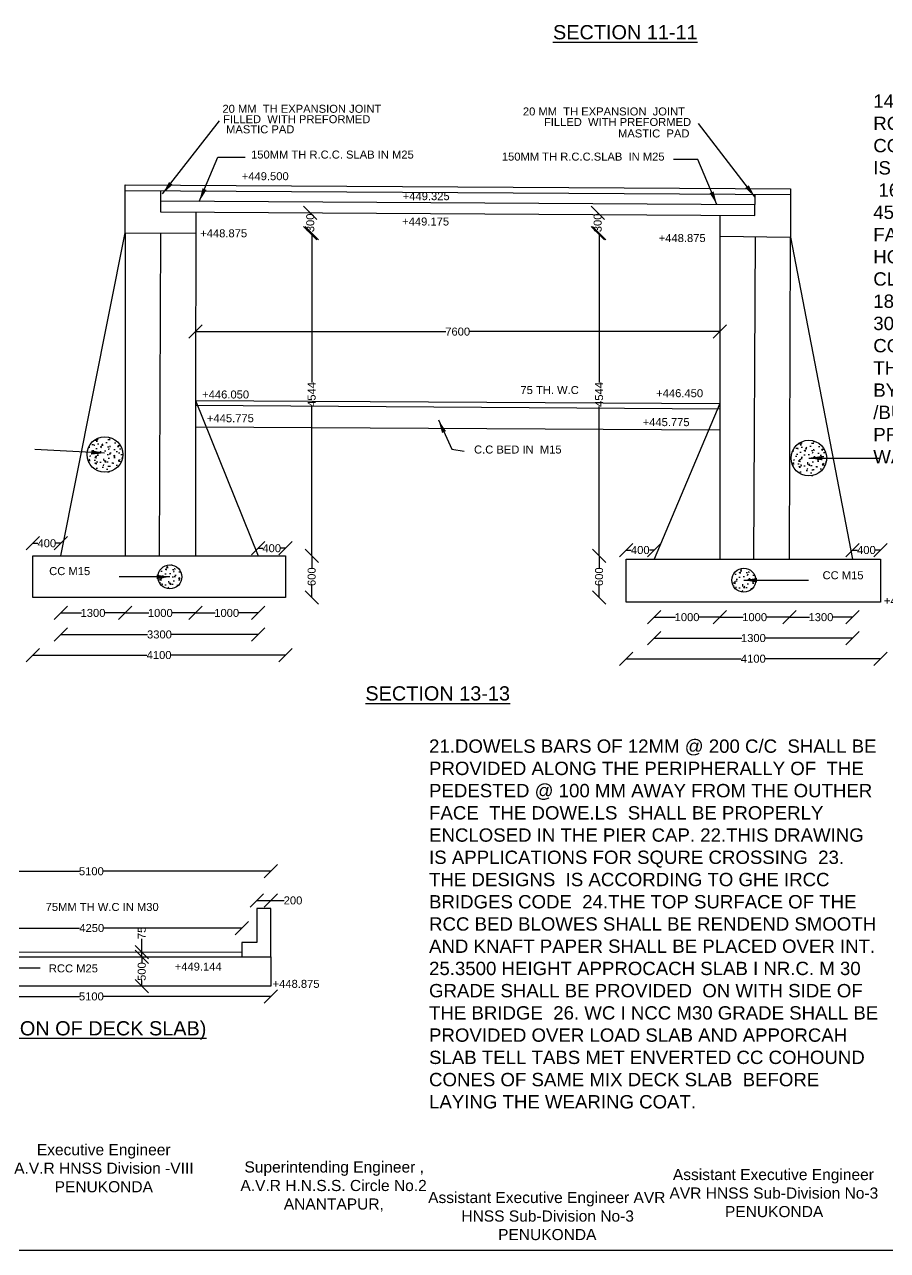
# Model space of a CAD drawing. Header units: millimetres. Extents: x 5763158 to 5770692, y 20980688 to 20986539.
# Drawn here: x 5767512 to 5769454, y 20980688 to 20983446 of the extents above; entities that cross this region are included whole.
import ezdxf

# ---------------------------------------------------------------- set-up
doc = ezdxf.new("R2010")
doc.units = ezdxf.units.MM
doc.header["$MEASUREMENT"] = 0
for name, color, linetype in [('DIMENSIONS', 7, 'Continuous'), ('DRAWING', 7, 'Continuous'), ('TEXT', 7, 'Continuous')]:
    doc.layers.add(name, color=color, linetype=linetype)
doc.styles.get("Standard").update_dxf_attribs({"font": 'arial.ttf', "height": 18})
doc.dimstyles.get("Standard").update_dxf_attribs({"dimtxt": 18, "dimasz": 30, "dimexe": 0.18, "dimexo": 0.0625, "dimgap": 0.09, "dimtad": 0, "dimdec": 0, "dimzin": 0, "dimdsep": 46, "dimtxsty": 'Standard', "dimblk": 'OBLIQUE', "dimcen": 0.09, "dimse1": 1, "dimse2": 1, "dimadec": 0, "dimazin": 0, "dimtfac": 1, "dimtdec": 0, "dimtofl": 0, "dimtmove": 0, "dimatfit": 3, "dimfxl": 1, "dimtolj": 1, "dimtzin": 0, "dimarcsym": 0})

# ---------------------------------------------------------------- blocks, each defined once
blk = doc.blocks.new('_Oblique')
at = {"color": 0, "linetype": 'ByBlock', "lineweight": -2}
blk.add_line((-0.5, -0.5), (0.5, 0.5), dxfattribs=at)
blk = doc.blocks.new('*D133')
at = {"layer": 'Defpoints', "color": 0, "transparency": 16777216}
for p in [(5767594.1, 20982278.8), (5767531.2, 20982250.4), (5767594.1, 20982250.4)]:
    blk.add_point(p, dxfattribs=at)
at = {"layer": 'DIMENSIONS', "color": 0, "lineweight": -2, "transparency": 16777216}
for p, q in [((5767531.2, 20982278.8), (5767542.3, 20982278.8)), ((5767594.1, 20982278.8), (5767582.9, 20982278.8))]:
    blk.add_line(p, q, dxfattribs=at)
at = {"layer": 'DIMENSIONS', "color": 0, "lineweight": -2, "transparency": 16777216, "xscale": 30, "yscale": 30, "zscale": 30, "rotation": 180}
blk.add_blockref('_Oblique', (5767531.2, 20982278.8), dxfattribs=at)
at = {"layer": 'DIMENSIONS', "color": 0, "lineweight": -2, "transparency": 16777216, "xscale": 30, "yscale": 30, "zscale": 30}
blk.add_blockref('_Oblique', (5767594.1, 20982278.8), dxfattribs=at)
at = {"layer": 'DIMENSIONS', "color": 0, "transparency": 16777216, "insert": (5767562.6, 20982278.8), "char_height": 18, "attachment_point": 5}
blk.add_mtext('\\A1;400', dxfattribs=at)
blk = doc.blocks.new('*D134')
at = {"layer": 'Defpoints', "color": 0, "transparency": 16777216}
for p in [(5768099.3, 20982267.6), (5768037.8, 20982250.4), (5768099.3, 20982250.4)]:
    blk.add_point(p, dxfattribs=at)
at = {"layer": 'DIMENSIONS', "color": 0, "lineweight": -2, "transparency": 16777216}
for p, q in [((5768037.8, 20982267.6), (5768048.3, 20982267.6)), ((5768099.3, 20982267.6), (5768088.9, 20982267.6))]:
    blk.add_line(p, q, dxfattribs=at)
at = {"layer": 'DIMENSIONS', "color": 0, "lineweight": -2, "transparency": 16777216, "xscale": 30, "yscale": 30, "zscale": 30, "rotation": 180}
blk.add_blockref('_Oblique', (5768037.8, 20982267.6), dxfattribs=at)
at = {"layer": 'DIMENSIONS', "color": 0, "lineweight": -2, "transparency": 16777216, "xscale": 30, "yscale": 30, "zscale": 30}
blk.add_blockref('_Oblique', (5768099.3, 20982267.6), dxfattribs=at)
at = {"layer": 'DIMENSIONS', "color": 0, "transparency": 16777216, "insert": (5768068.6, 20982267.6), "char_height": 18, "attachment_point": 5}
blk.add_mtext('\\A1;400', dxfattribs=at)
blk = doc.blocks.new('*D135')
at = {"layer": 'Defpoints', "color": 0, "transparency": 16777216}
for p in [(5768099.3, 20982250.4), (5768099.3, 20982156.9), (5768158.5, 20982156.9)]:
    blk.add_point(p, dxfattribs=at)
at = {"layer": 'DIMENSIONS', "color": 0, "lineweight": -2, "transparency": 16777216}
for p, q in [((5768158.5, 20982250.4), (5768158.5, 20982223.6)), ((5768158.5, 20982156.9), (5768158.5, 20982183.6))]:
    blk.add_line(p, q, dxfattribs=at)
at = {"layer": 'DIMENSIONS', "color": 0, "lineweight": -2, "transparency": 16777216, "xscale": 30, "yscale": 30, "zscale": 30}
for p, rotation in [((5768158.5, 20982250.4), 90), ((5768158.5, 20982156.9), 270)]:
    blk.add_blockref('_Oblique', p, dxfattribs=dict(at, rotation=rotation))
at = {"layer": 'DIMENSIONS', "color": 0, "transparency": 16777216, "insert": (5768158.5, 20982203.6), "char_height": 18, "attachment_point": 5, "rotation": 90}
blk.add_mtext('\\A1;600', dxfattribs=at)
blk = doc.blocks.new('*D136')
at = {"layer": 'Defpoints', "color": 0, "transparency": 16777216}
for p in [(5767594.1, 20982250.4), (5767739, 20982250.4), (5767739, 20982122)]:
    blk.add_point(p, dxfattribs=at)
at = {"layer": 'DIMENSIONS', "color": 0, "lineweight": -2, "transparency": 16777216}
for p, q in [((5767594.1, 20982122), (5767640.5, 20982122)), ((5767739, 20982122), (5767692.6, 20982122))]:
    blk.add_line(p, q, dxfattribs=at)
at = {"layer": 'DIMENSIONS', "color": 0, "lineweight": -2, "transparency": 16777216, "xscale": 30, "yscale": 30, "zscale": 30, "rotation": 180}
blk.add_blockref('_Oblique', (5767594.1, 20982122), dxfattribs=at)
at = {"layer": 'DIMENSIONS', "color": 0, "lineweight": -2, "transparency": 16777216, "xscale": 30, "yscale": 30, "zscale": 30}
blk.add_blockref('_Oblique', (5767739, 20982122), dxfattribs=at)
at = {"layer": 'DIMENSIONS', "color": 0, "transparency": 16777216, "insert": (5767666.5, 20982122), "char_height": 18, "attachment_point": 5}
blk.add_mtext('\\A1;1300', dxfattribs=at)
blk = doc.blocks.new('*D137')
at = {"layer": 'Defpoints', "color": 0, "transparency": 16777216}
for p in [(5767739, 20982250.4), (5767896.8, 20982250.4), (5767896.8, 20982122)]:
    blk.add_point(p, dxfattribs=at)
at = {"layer": 'DIMENSIONS', "color": 0, "lineweight": -2, "transparency": 16777216}
for p, q in [((5767739, 20982122), (5767791.8, 20982122)), ((5767896.8, 20982122), (5767844, 20982122))]:
    blk.add_line(p, q, dxfattribs=at)
at = {"layer": 'DIMENSIONS', "color": 0, "lineweight": -2, "transparency": 16777216, "xscale": 30, "yscale": 30, "zscale": 30, "rotation": 180}
blk.add_blockref('_Oblique', (5767739, 20982122), dxfattribs=at)
at = {"layer": 'DIMENSIONS', "color": 0, "lineweight": -2, "transparency": 16777216, "xscale": 30, "yscale": 30, "zscale": 30}
blk.add_blockref('_Oblique', (5767896.8, 20982122), dxfattribs=at)
at = {"layer": 'DIMENSIONS', "color": 0, "transparency": 16777216, "insert": (5767817.9, 20982122), "char_height": 18, "attachment_point": 5}
blk.add_mtext('\\A1;1000', dxfattribs=at)
blk = doc.blocks.new('*D138')
at = {"layer": 'Defpoints', "color": 0, "transparency": 16777216}
for p in [(5768037.8, 20982250.4), (5767896.8, 20982122), (5768037.8, 20982122)]:
    blk.add_point(p, dxfattribs=at)
at = {"layer": 'DIMENSIONS', "color": 0, "lineweight": -2, "transparency": 16777216}
for p, q in [((5767896.8, 20982122), (5767941.2, 20982122)), ((5768037.8, 20982122), (5767993.4, 20982122))]:
    blk.add_line(p, q, dxfattribs=at)
at = {"layer": 'DIMENSIONS', "color": 0, "lineweight": -2, "transparency": 16777216, "xscale": 30, "yscale": 30, "zscale": 30, "rotation": 180}
blk.add_blockref('_Oblique', (5767896.8, 20982122), dxfattribs=at)
at = {"layer": 'DIMENSIONS', "color": 0, "lineweight": -2, "transparency": 16777216, "xscale": 30, "yscale": 30, "zscale": 30}
blk.add_blockref('_Oblique', (5768037.8, 20982122), dxfattribs=at)
at = {"layer": 'DIMENSIONS', "color": 0, "transparency": 16777216, "insert": (5767967.3, 20982122), "char_height": 18, "attachment_point": 5}
blk.add_mtext('\\A1;1000', dxfattribs=at)
blk = doc.blocks.new('*D139')
at = {"layer": 'Defpoints', "color": 0, "transparency": 16777216}
for p in [(5767594.1, 20982250.4), (5768037.8, 20982250.4), (5768037.8, 20982073.6)]:
    blk.add_point(p, dxfattribs=at)
at = {"layer": 'DIMENSIONS', "color": 0, "lineweight": -2, "transparency": 16777216}
for p, q in [((5767594.1, 20982073.6), (5767789.1, 20982073.6)), ((5768037.8, 20982073.6), (5767842.9, 20982073.6))]:
    blk.add_line(p, q, dxfattribs=at)
at = {"layer": 'DIMENSIONS', "color": 0, "lineweight": -2, "transparency": 16777216, "xscale": 30, "yscale": 30, "zscale": 30, "rotation": 180}
blk.add_blockref('_Oblique', (5767594.1, 20982073.6), dxfattribs=at)
at = {"layer": 'DIMENSIONS', "color": 0, "lineweight": -2, "transparency": 16777216, "xscale": 30, "yscale": 30, "zscale": 30}
blk.add_blockref('_Oblique', (5768037.8, 20982073.6), dxfattribs=at)
at = {"layer": 'DIMENSIONS', "color": 0, "transparency": 16777216, "insert": (5767816, 20982073.6), "char_height": 18, "attachment_point": 5}
blk.add_mtext('\\A1;3300', dxfattribs=at)
blk = doc.blocks.new('*D140')
at = {"layer": 'Defpoints', "color": 0, "transparency": 16777216}
for p in [(5767531.2, 20982156.9), (5768099.3, 20982156.9), (5768099.3, 20982027.3)]:
    blk.add_point(p, dxfattribs=at)
at = {"layer": 'DIMENSIONS', "color": 0, "lineweight": -2, "transparency": 16777216}
for p, q in [((5767531.2, 20982027.3), (5767787.9, 20982027.3)), ((5768099.3, 20982027.3), (5767842.5, 20982027.3))]:
    blk.add_line(p, q, dxfattribs=at)
at = {"layer": 'DIMENSIONS', "color": 0, "lineweight": -2, "transparency": 16777216, "xscale": 30, "yscale": 30, "zscale": 30, "rotation": 180}
blk.add_blockref('_Oblique', (5767531.2, 20982027.3), dxfattribs=at)
at = {"layer": 'DIMENSIONS', "color": 0, "lineweight": -2, "transparency": 16777216, "xscale": 30, "yscale": 30, "zscale": 30}
blk.add_blockref('_Oblique', (5768099.3, 20982027.3), dxfattribs=at)
at = {"layer": 'DIMENSIONS', "color": 0, "transparency": 16777216, "insert": (5767815.2, 20982027.3), "char_height": 18, "attachment_point": 5}
blk.add_mtext('\\A1;4100', dxfattribs=at)
blk = doc.blocks.new('*D141')
at = {"layer": 'Defpoints', "color": 0, "transparency": 16777216}
for p in [(5767897.7, 20982976.7), (5768158.5, 20982976.7), (5768099.3, 20982250.4)]:
    blk.add_point(p, dxfattribs=at)
at = {"layer": 'DIMENSIONS', "color": 0, "lineweight": -2, "transparency": 16777216}
for p, q in [((5768158.5, 20982976.7), (5768158.5, 20982640.9)), ((5768158.5, 20982250.4), (5768158.5, 20982586.3))]:
    blk.add_line(p, q, dxfattribs=at)
at = {"layer": 'DIMENSIONS', "color": 0, "lineweight": -2, "transparency": 16777216, "xscale": 30, "yscale": 30, "zscale": 30}
for p, rotation in [((5768158.5, 20982976.7), 90), ((5768158.5, 20982250.4), 270)]:
    blk.add_blockref('_Oblique', p, dxfattribs=dict(at, rotation=rotation))
at = {"layer": 'DIMENSIONS', "color": 0, "transparency": 16777216, "insert": (5768158.5, 20982613.6), "char_height": 18, "attachment_point": 5, "rotation": 90}
blk.add_mtext('\\A1;4544', dxfattribs=at)
blk = doc.blocks.new('*D142')
at = {"layer": 'Defpoints', "color": 0, "transparency": 16777216}
for p in [(5768155.4, 20983022.6), (5768158.8, 20983022.6), (5768158.5, 20982976.7)]:
    blk.add_point(p, dxfattribs=at)
at = {"layer": 'DIMENSIONS', "color": 0, "lineweight": -2, "transparency": 16777216}
for p, q in [((5768155.4, 20983022.6), (5768155.4, 20983019.6)), ((5768155.4, 20982976.7), (5768155.4, 20982979.8))]:
    blk.add_line(p, q, dxfattribs=at)
at = {"layer": 'DIMENSIONS', "color": 0, "lineweight": -2, "transparency": 16777216, "xscale": 30, "yscale": 30, "zscale": 30}
for p, rotation in [((5768155.4, 20983022.6), 90), ((5768155.4, 20982976.7), 270)]:
    blk.add_blockref('_Oblique', p, dxfattribs=dict(at, rotation=rotation))
at = {"layer": 'DIMENSIONS', "color": 0, "transparency": 16777216, "insert": (5768155.4, 20982999.7), "char_height": 18, "attachment_point": 5, "rotation": 90}
blk.add_mtext('\\A1;300', dxfattribs=at)
blk = doc.blocks.new('*D143')
at = {"layer": 'Defpoints', "color": 0, "transparency": 16777216}
for p in [(5768746, 20982250.4), (5768746, 20982156.9), (5768805.2, 20982156.9)]:
    blk.add_point(p, dxfattribs=at)
at = {"layer": 'DIMENSIONS', "color": 0, "lineweight": -2, "transparency": 16777216}
for p, q in [((5768805.2, 20982250.4), (5768805.2, 20982223.6)), ((5768805.2, 20982156.9), (5768805.2, 20982183.6))]:
    blk.add_line(p, q, dxfattribs=at)
at = {"layer": 'DIMENSIONS', "color": 0, "lineweight": -2, "transparency": 16777216, "xscale": 30, "yscale": 30, "zscale": 30}
for p, rotation in [((5768805.2, 20982250.4), 90), ((5768805.2, 20982156.9), 270)]:
    blk.add_blockref('_Oblique', p, dxfattribs=dict(at, rotation=rotation))
at = {"layer": 'DIMENSIONS', "color": 0, "transparency": 16777216, "insert": (5768805.2, 20982203.6), "char_height": 18, "attachment_point": 5, "rotation": 90}
blk.add_mtext('\\A1;600', dxfattribs=at)
blk = doc.blocks.new('*D144')
at = {"layer": 'Defpoints', "color": 0, "transparency": 16777216}
for p in [(5768544.4, 20982976.7), (5768805.2, 20982976.7), (5768746, 20982250.4)]:
    blk.add_point(p, dxfattribs=at)
at = {"layer": 'DIMENSIONS', "color": 0, "lineweight": -2, "transparency": 16777216}
for p, q in [((5768805.2, 20982976.7), (5768805.2, 20982640.9)), ((5768805.2, 20982250.4), (5768805.2, 20982586.3))]:
    blk.add_line(p, q, dxfattribs=at)
at = {"layer": 'DIMENSIONS', "color": 0, "lineweight": -2, "transparency": 16777216, "xscale": 30, "yscale": 30, "zscale": 30}
for p, rotation in [((5768805.2, 20982976.7), 90), ((5768805.2, 20982250.4), 270)]:
    blk.add_blockref('_Oblique', p, dxfattribs=dict(at, rotation=rotation))
at = {"layer": 'DIMENSIONS', "color": 0, "transparency": 16777216, "insert": (5768805.2, 20982613.6), "char_height": 18, "attachment_point": 5, "rotation": 90}
blk.add_mtext('\\A1;4544', dxfattribs=at)
blk = doc.blocks.new('*D145')
at = {"layer": 'Defpoints', "color": 0, "transparency": 16777216}
for p in [(5768802, 20983022.6), (5768805.5, 20983022.6), (5768805.2, 20982976.7)]:
    blk.add_point(p, dxfattribs=at)
at = {"layer": 'DIMENSIONS', "color": 0, "lineweight": -2, "transparency": 16777216}
for p, q in [((5768802, 20983022.6), (5768802, 20983019.6)), ((5768802, 20982976.7), (5768802, 20982979.8))]:
    blk.add_line(p, q, dxfattribs=at)
at = {"layer": 'DIMENSIONS', "color": 0, "lineweight": -2, "transparency": 16777216, "xscale": 30, "yscale": 30, "zscale": 30}
for p, rotation in [((5768802, 20983022.6), 90), ((5768802, 20982976.7), 270)]:
    blk.add_blockref('_Oblique', p, dxfattribs=dict(at, rotation=rotation))
at = {"layer": 'DIMENSIONS', "color": 0, "transparency": 16777216, "insert": (5768802, 20982999.7), "char_height": 18, "attachment_point": 5, "rotation": 90}
blk.add_mtext('\\A1;300', dxfattribs=at)
blk = doc.blocks.new('*D146')
at = {"layer": 'Defpoints', "color": 0, "transparency": 16777216}
for p in [(5768866.4, 20982243), (5768929.3, 20982263.6), (5768929.3, 20982243)]:
    blk.add_point(p, dxfattribs=at)
at = {"layer": 'DIMENSIONS', "color": 0, "lineweight": -2, "transparency": 16777216}
for p, q in [((5768866.4, 20982263.6), (5768877.5, 20982263.6)), ((5768929.3, 20982263.6), (5768918.2, 20982263.6))]:
    blk.add_line(p, q, dxfattribs=at)
at = {"layer": 'DIMENSIONS', "color": 0, "lineweight": -2, "transparency": 16777216, "xscale": 30, "yscale": 30, "zscale": 30, "rotation": 180}
blk.add_blockref('_Oblique', (5768866.4, 20982263.6), dxfattribs=at)
at = {"layer": 'DIMENSIONS', "color": 0, "lineweight": -2, "transparency": 16777216, "xscale": 30, "yscale": 30, "zscale": 30}
blk.add_blockref('_Oblique', (5768929.3, 20982263.6), dxfattribs=at)
at = {"layer": 'DIMENSIONS', "color": 0, "transparency": 16777216, "insert": (5768897.8, 20982263.6), "char_height": 18, "attachment_point": 5}
blk.add_mtext('\\A1;400', dxfattribs=at)
blk = doc.blocks.new('*D147')
at = {"layer": 'Defpoints', "color": 0, "transparency": 16777216}
for p in [(5769375.2, 20982243), (5769438, 20982263.6), (5769438, 20982243)]:
    blk.add_point(p, dxfattribs=at)
at = {"layer": 'DIMENSIONS', "color": 0, "lineweight": -2, "transparency": 16777216}
for p, q in [((5769375.2, 20982263.6), (5769386.3, 20982263.6)), ((5769438, 20982263.6), (5769426.9, 20982263.6))]:
    blk.add_line(p, q, dxfattribs=at)
at = {"layer": 'DIMENSIONS', "color": 0, "lineweight": -2, "transparency": 16777216, "xscale": 30, "yscale": 30, "zscale": 30, "rotation": 180}
blk.add_blockref('_Oblique', (5769375.2, 20982263.6), dxfattribs=at)
at = {"layer": 'DIMENSIONS', "color": 0, "lineweight": -2, "transparency": 16777216, "xscale": 30, "yscale": 30, "zscale": 30}
blk.add_blockref('_Oblique', (5769438, 20982263.6), dxfattribs=at)
at = {"layer": 'DIMENSIONS', "color": 0, "transparency": 16777216, "insert": (5769406.6, 20982263.6), "char_height": 18, "attachment_point": 5}
blk.add_mtext('\\A1;400', dxfattribs=at)
blk = doc.blocks.new('*D148')
at = {"layer": 'Defpoints', "color": 0, "transparency": 16777216}
for p in [(5768929.3, 20982243), (5769076.8, 20982243), (5769076.8, 20982112.5)]:
    blk.add_point(p, dxfattribs=at)
at = {"layer": 'DIMENSIONS', "color": 0, "lineweight": -2, "transparency": 16777216}
for p, q in [((5768929.3, 20982112.5), (5768977, 20982112.5)), ((5769076.8, 20982112.5), (5769029.2, 20982112.5))]:
    blk.add_line(p, q, dxfattribs=at)
at = {"layer": 'DIMENSIONS', "color": 0, "lineweight": -2, "transparency": 16777216, "xscale": 30, "yscale": 30, "zscale": 30, "rotation": 180}
blk.add_blockref('_Oblique', (5768929.3, 20982112.5), dxfattribs=at)
at = {"layer": 'DIMENSIONS', "color": 0, "lineweight": -2, "transparency": 16777216, "xscale": 30, "yscale": 30, "zscale": 30}
blk.add_blockref('_Oblique', (5769076.8, 20982112.5), dxfattribs=at)
at = {"layer": 'DIMENSIONS', "color": 0, "transparency": 16777216, "insert": (5769003.1, 20982112.5), "char_height": 18, "attachment_point": 5}
blk.add_mtext('\\A1;1000', dxfattribs=at)
blk = doc.blocks.new('*D149')
at = {"layer": 'Defpoints', "color": 0, "transparency": 16777216}
for p in [(5769076.8, 20982243), (5769233.4, 20982243), (5769233.4, 20982112.5)]:
    blk.add_point(p, dxfattribs=at)
at = {"layer": 'DIMENSIONS', "color": 0, "lineweight": -2, "transparency": 16777216}
for p, q in [((5769076.8, 20982112.5), (5769129, 20982112.5)), ((5769233.4, 20982112.5), (5769181.2, 20982112.5))]:
    blk.add_line(p, q, dxfattribs=at)
at = {"layer": 'DIMENSIONS', "color": 0, "lineweight": -2, "transparency": 16777216, "xscale": 30, "yscale": 30, "zscale": 30, "rotation": 180}
blk.add_blockref('_Oblique', (5769076.8, 20982112.5), dxfattribs=at)
at = {"layer": 'DIMENSIONS', "color": 0, "lineweight": -2, "transparency": 16777216, "xscale": 30, "yscale": 30, "zscale": 30}
blk.add_blockref('_Oblique', (5769233.4, 20982112.5), dxfattribs=at)
at = {"layer": 'DIMENSIONS', "color": 0, "transparency": 16777216, "insert": (5769155.1, 20982112.5), "char_height": 18, "attachment_point": 5}
blk.add_mtext('\\A1;1000', dxfattribs=at)
blk = doc.blocks.new('*D150')
at = {"layer": 'Defpoints', "color": 0, "transparency": 16777216}
for p in [(5769233.4, 20982243), (5769375.2, 20982243), (5769375.2, 20982112.5)]:
    blk.add_point(p, dxfattribs=at)
at = {"layer": 'DIMENSIONS', "color": 0, "lineweight": -2, "transparency": 16777216}
for p, q in [((5769233.4, 20982112.5), (5769278.2, 20982112.5)), ((5769375.2, 20982112.5), (5769330.4, 20982112.5))]:
    blk.add_line(p, q, dxfattribs=at)
at = {"layer": 'DIMENSIONS', "color": 0, "lineweight": -2, "transparency": 16777216, "xscale": 30, "yscale": 30, "zscale": 30, "rotation": 180}
blk.add_blockref('_Oblique', (5769233.4, 20982112.5), dxfattribs=at)
at = {"layer": 'DIMENSIONS', "color": 0, "lineweight": -2, "transparency": 16777216, "xscale": 30, "yscale": 30, "zscale": 30}
blk.add_blockref('_Oblique', (5769375.2, 20982112.5), dxfattribs=at)
at = {"layer": 'DIMENSIONS', "color": 0, "transparency": 16777216, "insert": (5769304.3, 20982112.5), "char_height": 18, "attachment_point": 5}
blk.add_mtext('\\A1;1300', dxfattribs=at)
blk = doc.blocks.new('*D151')
at = {"layer": 'Defpoints', "color": 0, "transparency": 16777216}
for p in [(5768929.3, 20982243), (5769375.2, 20982243), (5769375.2, 20982065.5)]:
    blk.add_point(p, dxfattribs=at)
at = {"layer": 'DIMENSIONS', "color": 0, "lineweight": -2, "transparency": 16777216}
for p, q in [((5768929.3, 20982065.5), (5769126.2, 20982065.5)), ((5769375.2, 20982065.5), (5769178.4, 20982065.5))]:
    blk.add_line(p, q, dxfattribs=at)
at = {"layer": 'DIMENSIONS', "color": 0, "lineweight": -2, "transparency": 16777216, "xscale": 30, "yscale": 30, "zscale": 30, "rotation": 180}
blk.add_blockref('_Oblique', (5768929.3, 20982065.5), dxfattribs=at)
at = {"layer": 'DIMENSIONS', "color": 0, "lineweight": -2, "transparency": 16777216, "xscale": 30, "yscale": 30, "zscale": 30}
blk.add_blockref('_Oblique', (5769375.2, 20982065.5), dxfattribs=at)
at = {"layer": 'DIMENSIONS', "color": 0, "transparency": 16777216, "insert": (5769152.3, 20982065.5), "char_height": 18, "attachment_point": 5}
blk.add_mtext('\\A1;1300', dxfattribs=at)
blk = doc.blocks.new('*D152')
at = {"layer": 'Defpoints', "color": 0, "transparency": 16777216}
for p in [(5768866.4, 20982146.7), (5769438, 20982146.7), (5769438, 20982019.1)]:
    blk.add_point(p, dxfattribs=at)
at = {"layer": 'DIMENSIONS', "color": 0, "lineweight": -2, "transparency": 16777216}
for p, q in [((5768866.4, 20982019.1), (5769124.9, 20982019.1)), ((5769438, 20982019.1), (5769179.5, 20982019.1))]:
    blk.add_line(p, q, dxfattribs=at)
at = {"layer": 'DIMENSIONS', "color": 0, "lineweight": -2, "transparency": 16777216, "xscale": 30, "yscale": 30, "zscale": 30, "rotation": 180}
blk.add_blockref('_Oblique', (5768866.4, 20982019.1), dxfattribs=at)
at = {"layer": 'DIMENSIONS', "color": 0, "lineweight": -2, "transparency": 16777216, "xscale": 30, "yscale": 30, "zscale": 30}
blk.add_blockref('_Oblique', (5769438, 20982019.1), dxfattribs=at)
at = {"layer": 'DIMENSIONS', "color": 0, "transparency": 16777216, "insert": (5769152.2, 20982019.1), "char_height": 18, "attachment_point": 5}
blk.add_mtext('\\A1;4100', dxfattribs=at)
blk = doc.blocks.new('*D178')
at = {"layer": 'Defpoints', "color": 0, "transparency": 16777216}
for p in [(5768066.4, 20981540.8), (5767259.2, 20981461.2), (5768066.4, 20981457.4)]:
    blk.add_point(p, dxfattribs=at)
at = {"layer": 'DIMENSIONS', "color": 0, "lineweight": -2, "transparency": 16777216}
for p, q in [((5767259.2, 20981540.8), (5767635.9, 20981540.8)), ((5768066.4, 20981540.8), (5767689.8, 20981540.8))]:
    blk.add_line(p, q, dxfattribs=at)
at = {"layer": 'DIMENSIONS', "color": 0, "lineweight": -2, "transparency": 16777216, "xscale": 30, "yscale": 30, "zscale": 30, "rotation": 180}
blk.add_blockref('_Oblique', (5767259.2, 20981540.8), dxfattribs=at)
at = {"layer": 'DIMENSIONS', "color": 0, "lineweight": -2, "transparency": 16777216, "xscale": 30, "yscale": 30, "zscale": 30}
blk.add_blockref('_Oblique', (5768066.4, 20981540.8), dxfattribs=at)
at = {"layer": 'DIMENSIONS', "color": 0, "transparency": 16777216, "insert": (5767662.8, 20981540.8), "char_height": 18, "attachment_point": 5}
blk.add_mtext('\\A1;5100', dxfattribs=at)
blk = doc.blocks.new('*D179')
at = {"layer": 'Defpoints', "color": 0, "transparency": 16777216}
for p in [(5768066.4, 20981475.2), (5768035.3, 20981457.4), (5768066.4, 20981457.4)]:
    blk.add_point(p, dxfattribs=at)
at = {"layer": 'DIMENSIONS', "color": 0, "lineweight": -2, "transparency": 16777216}
for p, q in [((5768035.3, 20981475.2), (5768066.4, 20981475.2)), ((5768066.4, 20981475.2), (5768096.4, 20981475.2))]:
    blk.add_line(p, q, dxfattribs=at)
at = {"layer": 'DIMENSIONS', "color": 0, "lineweight": -2, "transparency": 16777216, "xscale": 30, "yscale": 30, "zscale": 30, "rotation": 180}
blk.add_blockref('_Oblique', (5768035.3, 20981475.2), dxfattribs=at)
at = {"layer": 'DIMENSIONS', "color": 0, "lineweight": -2, "transparency": 16777216, "xscale": 30, "yscale": 30, "zscale": 30}
blk.add_blockref('_Oblique', (5768066.4, 20981475.2), dxfattribs=at)
at = {"layer": 'DIMENSIONS', "color": 0, "transparency": 16777216, "insert": (5768116.5, 20981475.2), "char_height": 18, "attachment_point": 5}
blk.add_mtext('\\A1;200', dxfattribs=at)
blk = doc.blocks.new('*D180')
at = {"layer": 'Defpoints', "color": 0, "transparency": 16777216}
for p in [(5768001.4, 20981413.1), (5767326, 20981381.7), (5768001.4, 20981380.6)]:
    blk.add_point(p, dxfattribs=at)
at = {"layer": 'DIMENSIONS', "color": 0, "lineweight": -2, "transparency": 16777216}
for p, q in [((5767326, 20981413.1), (5767636.4, 20981413.1)), ((5768001.4, 20981413.1), (5767691, 20981413.1))]:
    blk.add_line(p, q, dxfattribs=at)
at = {"layer": 'DIMENSIONS', "color": 0, "lineweight": -2, "transparency": 16777216, "xscale": 30, "yscale": 30, "zscale": 30, "rotation": 180}
blk.add_blockref('_Oblique', (5767326, 20981413.1), dxfattribs=at)
at = {"layer": 'DIMENSIONS', "color": 0, "lineweight": -2, "transparency": 16777216, "xscale": 30, "yscale": 30, "zscale": 30}
blk.add_blockref('_Oblique', (5768001.4, 20981413.1), dxfattribs=at)
at = {"layer": 'DIMENSIONS', "color": 0, "transparency": 16777216, "insert": (5767663.7, 20981413.1), "char_height": 18, "attachment_point": 5}
blk.add_mtext('\\A1;4250', dxfattribs=at)
blk = doc.blocks.new('*D181')
at = {"layer": 'Defpoints', "color": 0, "transparency": 16777216}
for p in [(5767776.2, 20981359.2), (5767776.2, 20981348.2), (5767776.2, 20981348.2)]:
    blk.add_point(p, dxfattribs=at)
at = {"layer": 'DIMENSIONS', "color": 0, "lineweight": -2, "transparency": 16777216}
for p, q in [((5767776.2, 20981359.2), (5767776.2, 20981389.2)), ((5767776.2, 20981348.2), (5767776.2, 20981359.2))]:
    blk.add_line(p, q, dxfattribs=at)
at = {"layer": 'DIMENSIONS', "color": 0, "lineweight": -2, "transparency": 16777216, "xscale": 30, "yscale": 30, "zscale": 30}
for p, rotation in [((5767776.2, 20981359.2), 90), ((5767776.2, 20981348.2), 270)]:
    blk.add_blockref('_Oblique', p, dxfattribs=dict(at, rotation=rotation))
at = {"layer": 'DIMENSIONS', "color": 0, "transparency": 16777216, "insert": (5767776.2, 20981402.2), "char_height": 18, "attachment_point": 5, "rotation": 90}
blk.add_mtext('\\A1;75', dxfattribs=at)
blk = doc.blocks.new('*D182')
at = {"layer": 'Defpoints', "color": 0, "transparency": 16777216}
for p in [(5767776.2, 20981348.2), (5767776.2, 20981282.1), (5767776.2, 20981282.1)]:
    blk.add_point(p, dxfattribs=at)
at = {"layer": 'DIMENSIONS', "color": 0, "lineweight": -2, "transparency": 16777216}
for p, q in [((5767776.2, 20981348.2), (5767776.2, 20981335.1)), ((5767776.2, 20981282.1), (5767776.2, 20981295.2))]:
    blk.add_line(p, q, dxfattribs=at)
at = {"layer": 'DIMENSIONS', "color": 0, "lineweight": -2, "transparency": 16777216, "xscale": 30, "yscale": 30, "zscale": 30}
for p, rotation in [((5767776.2, 20981348.2), 90), ((5767776.2, 20981282.1), 270)]:
    blk.add_blockref('_Oblique', p, dxfattribs=dict(at, rotation=rotation))
at = {"layer": 'DIMENSIONS', "color": 0, "transparency": 16777216, "insert": (5767776.2, 20981315.2), "char_height": 18, "attachment_point": 5, "rotation": 90}
blk.add_mtext('\\A1;500', dxfattribs=at)
blk = doc.blocks.new('*D183')
at = {"layer": 'Defpoints', "color": 0, "transparency": 16777216}
for p in [(5767259.2, 20981282.1), (5768066.4, 20981282.1), (5768066.4, 20981259.2)]:
    blk.add_point(p, dxfattribs=at)
at = {"layer": 'DIMENSIONS', "color": 0, "lineweight": -2, "transparency": 16777216}
for p, q in [((5767259.2, 20981259.2), (5767635.9, 20981259.2)), ((5768066.4, 20981259.2), (5767689.8, 20981259.2))]:
    blk.add_line(p, q, dxfattribs=at)
at = {"layer": 'DIMENSIONS', "color": 0, "lineweight": -2, "transparency": 16777216, "xscale": 30, "yscale": 30, "zscale": 30, "rotation": 180}
blk.add_blockref('_Oblique', (5767259.2, 20981259.2), dxfattribs=at)
at = {"layer": 'DIMENSIONS', "color": 0, "lineweight": -2, "transparency": 16777216, "xscale": 30, "yscale": 30, "zscale": 30}
blk.add_blockref('_Oblique', (5768066.4, 20981259.2), dxfattribs=at)
at = {"layer": 'DIMENSIONS', "color": 0, "transparency": 16777216, "insert": (5767662.8, 20981259.2), "char_height": 18, "attachment_point": 5}
blk.add_mtext('\\A1;5100', dxfattribs=at)
blk = doc.blocks.new('*D184')
at = {"layer": 'Defpoints', "color": 0, "transparency": 16777216}
for p in [(5767897.2, 20982755), (5769076.8, 20982755), (5769076.8, 20982755)]:
    blk.add_point(p, dxfattribs=at)
at = {"layer": 'DIMENSIONS', "color": 0, "lineweight": -2, "transparency": 16777216}
for p, q in [((5767897.2, 20982755), (5768460.1, 20982755)), ((5769076.8, 20982755), (5768513.8, 20982755))]:
    blk.add_line(p, q, dxfattribs=at)
at = {"layer": 'DIMENSIONS', "color": 0, "lineweight": -2, "transparency": 16777216, "xscale": 30, "yscale": 30, "zscale": 30, "rotation": 180}
blk.add_blockref('_Oblique', (5767897.2, 20982755), dxfattribs=at)
at = {"layer": 'DIMENSIONS', "color": 0, "lineweight": -2, "transparency": 16777216, "xscale": 30, "yscale": 30, "zscale": 30}
blk.add_blockref('_Oblique', (5769076.8, 20982755), dxfattribs=at)
at = {"layer": 'DIMENSIONS', "color": 0, "transparency": 16777216, "insert": (5768487, 20982755), "char_height": 18, "attachment_point": 5}
blk.add_mtext('\\A1;7600', dxfattribs=at)

msp = doc.modelspace()

# ---------------------------------------------------------------- hatches: boundary and pattern name
at = {"layer": 'DRAWING'}
h = msp.add_hatch(dxfattribs=at)
h.set_pattern_fill('AR-CONC', color=0, scale=5, style=0)
h.set_pattern_definition([(50, (811.38, -3435.908), (35.86300913, -3.13760675), [3.75, -41.25]), (355, (811.38, -3435.91), (-6.93756668, 37.609606685), [3, -33]), (100.4514, (814.368, -3436.17), (28.925469086, 34.471977103), [3.1870095, -35.0571056]), (46.1842, (811.38, -3425.91), (53.36205243, -8.27595072), [5.625, -61.875]), (96.6356, (815.826, -3426.6), (46.73313528, 48.70589355), [4.7805144, -52.58565]), (351.1842, (811.38, -3425.91), (46.73309726, 48.70593005), [4.5, -49.5]), (21, (816.38, -3428.408), (29.845352606, -20.130944533), [3.75, -41.25]), (326, (816.38, -3428.41), (12.165766596, 36.25750225), [3, -33]), (71.4514, (818.867, -3430.086), (42.01113143, 16.126524835), [3.1870095, -35.0571056]), (37.5, (811.38, -3435.908), (0.607992766, 16.6446926916), [0, -32.6, 0, -33.5, 0, -33.125]), (7.5, (811.38, -3435.908), (13.153476872, 19.720585594), [0, -19.1, 0, -31.85, 0, -12.625]), (327.5, (800.23, -3435.908), (26.691121809, -1.127743587), [0, -12.5, 0, -39, 0, -51.75]), (317.5, (795.23, -3435.908), (29.159308467, 5.005249117), [0, -16.25, 0, -25.9, 0, -36.75])])
edge = h.paths.add_edge_path()
edge.add_arc((5767693.3, 20982478.6), 40.1, 0, 360)
h = msp.add_hatch(dxfattribs=at)
h.set_pattern_fill('AR-CONC', color=0, scale=5, style=0)
h.set_pattern_definition([(50, (2395.106, -3443.957), (35.86300913, -3.13760675), [3.75, -41.25]), (355, (2395.106, -3443.957), (-6.93756668, 37.609606685), [3, -33]), (100.4514, (2398.095, -3444.22), (28.925469086, 34.471977103), [3.1870095, -35.0571056]), (46.1842, (2395.106, -3433.957), (53.36205243, -8.27595072), [5.625, -61.875]), (96.6356, (2399.553, -3434.647), (46.73313528, 48.70589355), [4.7805144, -52.58565]), (351.1842, (2395.106, -3433.96), (46.73309726, 48.70593005), [4.5, -49.5]), (21, (2400.106, -3436.457), (29.845352606, -20.130944533), [3.75, -41.25]), (326, (2400.106, -3436.457), (12.165766596, 36.25750225), [3, -33]), (71.4514, (2402.593, -3438.135), (42.01113143, 16.126524835), [3.1870095, -35.0571056]), (37.5, (2395.106, -3443.957), (0.607992766, 16.6446926916), [0, -32.6, 0, -33.5, 0, -33.125]), (7.5, (2395.106, -3443.957), (13.153476872, 19.720585594), [0, -19.1, 0, -31.85, 0, -12.625]), (327.5, (2383.956, -3443.957), (26.691121809, -1.127743587), [0, -12.5, 0, -39, 0, -51.75]), (317.5, (2378.956, -3443.957), (29.159308467, 5.005249117), [0, -16.25, 0, -25.9, 0, -36.75])])
edge = h.paths.add_edge_path()
edge.add_arc((5769277.1, 20982470.5), 40.1, 0, 360)
h = msp.add_hatch(dxfattribs=at)
h.set_pattern_fill('AR-CONC', color=0, scale=5, style=0)
h.set_pattern_definition([(50, (957.546, -3711.28), (35.86300913, -3.13760675), [3.75, -41.25]), (355, (957.546, -3711.28), (-6.93756668, 37.609606685), [3, -33]), (100.4514, (960.534, -3711.542), (28.925469086, 34.471977103), [3.1870095, -35.0571056]), (46.1842, (957.546, -3701.28), (53.36205243, -8.27595072), [5.625, -61.875]), (96.6356, (961.99, -3701.97), (46.73313528, 48.70589355), [4.7805144, -52.58565]), (351.1842, (957.546, -3701.28), (46.73309726, 48.70593005), [4.5, -49.5]), (21, (962.546, -3703.78), (29.845352606, -20.130944533), [3.75, -41.25]), (326, (962.546, -3703.78), (12.165766596, 36.25750225), [3, -33]), (71.4514, (965.033, -3705.458), (42.01113143, 16.126524835), [3.1870095, -35.0571056]), (37.5, (957.546, -3711.28), (0.607992766, 16.6446926916), [0, -32.6, 0, -33.5, 0, -33.125]), (7.5, (957.546, -3711.28), (13.153476872, 19.720585594), [0, -19.1, 0, -31.85, 0, -12.625]), (327.5, (946.396, -3711.28), (26.691121809, -1.127743587), [0, -12.5, 0, -39, 0, -51.75]), (317.5, (941.396, -3711.28), (29.159308467, 5.005249117), [0, -16.25, 0, -25.9, 0, -36.75])])
edge = h.paths.add_edge_path()
edge.add_arc((5767839.5, 20982203.2), 27, 0, 360)
h = msp.add_hatch(dxfattribs=at)
h.set_pattern_fill('AR-CONC', color=0, scale=5, style=0)
h.set_pattern_definition([(50, (2248.79, -3718.637), (35.86300913, -3.13760675), [3.75, -41.25]), (355, (2248.79, -3718.637), (-6.93756668, 37.609606685), [3, -33]), (100.4514, (2251.778, -3718.898), (28.925469086, 34.471977103), [3.1870095, -35.0571056]), (46.1842, (2248.79, -3708.637), (53.36205243, -8.27595072), [5.625, -61.875]), (96.6356, (2253.236, -3709.326), (46.73313528, 48.70589355), [4.7805144, -52.58565]), (351.1842, (2248.79, -3708.637), (46.73309726, 48.70593005), [4.5, -49.5]), (21, (2253.79, -3711.137), (29.845352606, -20.130944533), [3.75, -41.25]), (326, (2253.79, -3711.137), (12.165766596, 36.25750225), [3, -33]), (71.4514, (2256.277, -3712.814), (42.01113143, 16.126524835), [3.1870095, -35.0571056]), (37.5, (2248.79, -3718.637), (0.607992766, 16.6446926916), [0, -32.6, 0, -33.5, 0, -33.125]), (7.5, (2248.79, -3718.637), (13.153476872, 19.720585594), [0, -19.1, 0, -31.85, 0, -12.625]), (327.5, (2237.64, -3718.637), (26.691121809, -1.127743587), [0, -12.5, 0, -39, 0, -51.75]), (317.5, (2232.64, -3718.637), (29.159308467, 5.005249117), [0, -16.25, 0, -25.9, 0, -36.75])])
edge = h.paths.add_edge_path()
edge.add_arc((5769130.7, 20982195.8), 27, 0, 360)

# ---------------------------------------------------------------- linework, layer by layer
at = {"layer": 'DRAWING', "color": 0}
for points in [[(5767594.1, 20982250.4), (5767739, 20982977.1), (5767739, 20983085), (5769235.5, 20983076.1), (5769235.5, 20982967.9), (5769375.2, 20982243)], [(5767739, 20983072.8), (5769235.5, 20983063.9)], [(5767818.6, 20983072.3), (5767818.6, 20983024.7), (5769155.9, 20983016.5), (5769156.2, 20983064.4)], [(5769156.1, 20983040.5), (5767818.6, 20983048.5)], [(5767897.8, 20983024.2), (5767896.8, 20982599.9), (5768037.8, 20982250.4)], [(5769076.8, 20983017), (5769076.8, 20982969.6), (5769235.5, 20982967.9)], [(5767739, 20982977.1), (5767897.7, 20982976.7)], [(5767739, 20982977.1), (5767739, 20982250.4)], [(5767818.4, 20982976.9), (5767815.2, 20982250.4)], [(5769076.8, 20982969.6), (5769076.8, 20982593.6), (5768929.3, 20982243)], [(5769156.1, 20982968.7), (5769152.2, 20982243)], [(5769233.4, 20982243), (5769235.5, 20982967.9)], [(5767896.8, 20982599.9), (5767896.8, 20982250.4)], [(5767896.8, 20982599.9), (5769076.8, 20982593.6)], [(5767896.8, 20982589.3), (5769076.8, 20982581.1)], [(5769076.8, 20982593.6), (5769076.8, 20982243)], [(5769076.8, 20982533.2), (5767896.8, 20982540.4)], [(5768066.4, 20981348.2), (5768066.4, 20981457.4), (5768035.3, 20981457.4), (5768035.3, 20981380.6), (5768001.4, 20981380.6), (5768001.4, 20981348.2)], [(5767325.9, 20981360), (5768001.4, 20981358.8)]]:
    msp.add_lwpolyline(points, dxfattribs=at)
for points in [[(5767531.2, 20982250.4), (5768099.3, 20982250.4), (5768099.3, 20982156.9), (5767531.2, 20982156.9)], [(5768866.4, 20982243), (5769438, 20982243), (5769438, 20982146.7), (5768866.4, 20982146.7)], [(5767259.2, 20981348.2), (5768066.4, 20981348.2), (5768066.4, 20981282.1), (5767259.2, 20981282.1)]]:
    msp.add_lwpolyline(points, close=True, dxfattribs=at)
for centre, radius in [((5767693.3, 20982478.6), 40.1), ((5769277.1, 20982470.5), 40.1), ((5767839.5, 20982203.2), 27), ((5769130.7, 20982195.8), 27)]:
    msp.add_circle(centre, radius, dxfattribs=at)
at = {"layer": 'TEXT', "color": 0}
msp.add_lwpolyline([(5770667.3, 20980687.7), (5763157.9, 20980687.7), (5763157.9, 20986538.9), (5770667.3, 20986538.9)], close=True, dxfattribs=at)

# ---------------------------------------------------------------- texts
for s, height, p in [('%%USECTION 11-11', 32, (5768701.4, 20983412.7)), ('20 MM  TH EXPANSION JOINT', 18, (5767957.7, 20983247.4)), ('20 MM  TH EXPANSION  JOINT', 18, (5768633.7, 20983241.4)), ('FILLED  WITH PREFORMED', 18, (5767959.4, 20983224)), ('FILLED  WITH PREFORMED', 18, (5768681.1, 20983217.7)), ('MASTIC PAD', 18, (5767965.9, 20983201.2)), ('MASTIC  PAD', 18, (5768847.8, 20983191.9)), ('150MM TH R.C.C. SLAB IN M25', 18, (5768022.1, 20983144.4)), ('150MM TH R.C.C.SLAB  IN M25', 18, (5768586.4, 20983139.8)), ('+449.500', 18, (5768001.2, 20983095.7)), ('+449.325', 18, (5768363.4, 20983050.8)), ('+449.175', 18, (5768362.1, 20982993.8)), ('+448.875', 18, (5767907.7, 20982967.3)), ('+448.875', 18, (5768939.3, 20982956.6)), ('75 TH. W.C', 18, (5768628.2, 20982614.6)), ('+446.450', 18, (5768933.6, 20982607.5)), ('+446.050', 18, (5767912.1, 20982604.6)), ('+445.775', 18, (5767922.8, 20982551.2)), ('+445.775', 18, (5768903.2, 20982542.4)), ('C.C BED IN  M15', 18, (5768523.8, 20982480.8)), ('CC M15', 18, (5767567.9, 20982207.2)), ('CC M15', 18, (5769307.9, 20982197.9)), ('+443.000', 18, (5769445.9, 20982140.6)), ('%%USECTION 13-13', 32, (5768279.3, 20981925.1)), ('75MM TH W.C IN M30', 18, (5767560, 20981451.6)), ('RCC M25', 18, (5767567.2, 20981313.4)), ('+449.144', 18, (5767850.4, 20981317.4)), ('+448.875', 18, (5768070.6, 20981278.6)), ('%%U(SECTION OF DECK SLAB)', 32, (5767355.4, 20981171.6))]:
    msp.add_text(s, height=height, dxfattribs=at).set_placement(p)
at = {"layer": 'TEXT', "color": 0, "attachment_point": 1}
for s, insert, char_height, width in [('14.THE TROUGH BOTTOM SLAB ,SIDE WALLS SHALL BE IN RCC M25 GRADE USING 20 mm GRADED AGREEMENT CONFIRMING TO IS 383: 1970. 15.HYSD BARS CONFIRMING TO IS 1786-1985 SHALL BE USED UNLESS OTHERWISE SPECIFIED  16.SPECIFICATION FOR RCC ITEMS SHALL BE AS PER IS 456-2000. 17.OVER LAPPING OF BARS SHALL BE AVOIDED AS FAR AS POSSIBLE FO POINTS OF MAXIMUM  STRESSES HOWEVER IF LAPS ARE INERVERTABLE THE PROVISIONS IN CLAUSE 26.2.5.1 OF  IS 456-2000 SHALL BE FOLLOWED  18.COVER FOR REINFORCEMENT FOR TRUSH SLAB SHALL BE 30 MM AND SIDE WALLS SHALL BE 40MM 19.THE SEALING COAT COVER THE TROUGH SLAB THAT SHALL BE 40 MM IN THICK IN CC M30 GRADE  REMEDIED WATER PROOF ADDING BY SUITABLE  20. TO PREVENT ENTRY OF VEHICULAR TRFIC /BULLOCK COURTS RCC PILLARS @ 1.2  M C/C MAY BE PROPOSED AT ENTRANCE & EXIT EMBEDDED IN TO DIRT WALLS  ', (5769422.1, 20983288.6), 30, 1268.804), ('21.DOWELS BARS OF 12MM @ 200 C/C  SHALL BE PROVIDED ALONG THE PERIPHERALLY OF  THE PEDESTED @ 100 MM AWAY FROM THE OUTHER FACE  THE DOWE.LS  SHALL BE PROPERLY ENCLOSED IN THE PIER CAP. 22.THIS DRAWING IS APPLICATIONS FOR SQURE CROSSING  23. THE DESIGNS  IS ACCORDING TO GHE IRCC BRIDGES CODE  24.THE TOP SURFACE OF THE RCC BED BLOWES SHALL BE RENDEND SMOOTH  AND KNAFT PAPER SHALL BE PLACED OVER INT. 25.3500 HEIGHT APPROCACH SLAB I NR.C. M 30 GRADE SHALL BE PROVIDED  ON WITH SIDE OF THE BRIDGE  26. WC I NCC M30 GRADE SHALL BE PROVIDED OVER LOAD SLAB AND APPORCAH  SLAB TELL TABS MET ENVERTED CC COHOUND CONES OF SAME MIX DECK SLAB  BEFORE LAYING THE WEARING COAT.', (5768422.6, 20981837.4), 30, 1017.319), ('\\pi155.26;Executive Engineer  \\P\\pi104.32;A.V.R HNSS Division -VIII \\P\\pi195.29;PENUKONDA', (5767384.9, 20980927), 25, 609.163), ('\\pi29.183;Superintending Engineer , \\P\\pi20.102;A.V.R H.N.S.S. Circle No.2 \\P\\pi117.78;ANANTAPUR,', (5767978.1, 20980888.1), 25, 457.564), ('\\pi26.329;Assistant Executive Engineer \\P\\pi18.672;AVR HNSS Sub-Division No-3 \\P\\pi143.43;PENUKONDA', (5768944.9, 20980871.1), 25, 505.454), ('\\pi17.172;Assistant Executive Engineer AVR \\P\\pi91.968;HNSS Sub-Division No-3 \\P\\pi174.57;PENUKONDA', (5768403.4, 20980819.4), 25, 567.735)]:
    msp.add_mtext(s, dxfattribs=dict(at, insert=insert, char_height=char_height, width=width))

# ---------------------------------------------------------------- dimensions: what is measured, and where the dimension line sits
at = {"layer": 'DIMENSIONS', "color": 0}
for base, p1, p2, text, picture, middle in [((5768155.4, 20983022.6), (5768158.5, 20982976.7), (5768158.8, 20983022.6), '300', '*D142', (5768155.4, 20982999.7)), ((5768802, 20983022.6), (5768805.2, 20982976.7), (5768805.5, 20983022.6), '300', '*D145', (5768802, 20982999.7)), ((5768158.5, 20982976.7), (5768099.3, 20982250.4), (5767897.7, 20982976.7), '4544', '*D141', (5768158.5, 20982613.6)), ((5768805.2, 20982976.7), (5768746, 20982250.4), (5768544.4, 20982976.7), '4544', '*D144', (5768805.2, 20982613.6)), ((5768158.5, 20982156.9), (5768099.3, 20982250.4), (5768099.3, 20982156.9), '600', '*D135', (5768158.5, 20982203.6)), ((5768805.2, 20982156.9), (5768746, 20982250.4), (5768746, 20982156.9), '600', '*D143', (5768805.2, 20982203.6)), ((5767776.2, 20981282.1), (5767776.2, 20981348.2), (5767776.2, 20981282.1), '500', '*D182', (5767776.2, 20981315.2))]:
    dim = msp.add_linear_dim(base=base, p1=p1, p2=p2, angle=90, text=text, dimstyle='Standard', dxfattribs=at)
    dim.commit()
    dim.dimension.update_dxf_attribs({"geometry": picture, "text_midpoint": middle})
for base, p1, p2, text, picture, middle in [((5769076.8, 20982755), (5767897.2, 20982755), (5769076.8, 20982755), '7600', '*D184', (5768487, 20982755)), ((5767594.1, 20982278.8), (5767531.2, 20982250.4), (5767594.1, 20982250.4), '400', '*D133', (5767562.6, 20982278.8)), ((5768099.3, 20982267.6), (5768037.8, 20982250.4), (5768099.3, 20982250.4), '400', '*D134', (5768068.6, 20982267.6)), ((5768929.3, 20982263.6), (5768866.4, 20982243), (5768929.3, 20982243), '400', '*D146', (5768897.8, 20982263.6)), ((5769438, 20982263.6), (5769375.2, 20982243), (5769438, 20982243), '400', '*D147', (5769406.6, 20982263.6)), ((5767739, 20982122), (5767594.1, 20982250.4), (5767739, 20982250.4), '1300', '*D136', (5767666.5, 20982122)), ((5768037.8, 20982073.6), (5767594.1, 20982250.4), (5768037.8, 20982250.4), '3300', '*D139', (5767816, 20982073.6)), ((5767896.8, 20982122), (5767739, 20982250.4), (5767896.8, 20982250.4), '1000', '*D137', (5767817.9, 20982122)), ((5768037.8, 20982122), (5767896.8, 20982122), (5768037.8, 20982250.4), '1000', '*D138', (5767967.3, 20982122)), ((5769076.8, 20982112.5), (5768929.3, 20982243), (5769076.8, 20982243), '1000', '*D148', (5769003.1, 20982112.5)), ((5769375.2, 20982065.5), (5768929.3, 20982243), (5769375.2, 20982243), '1300', '*D151', (5769152.3, 20982065.5)), ((5769233.4, 20982112.5), (5769076.8, 20982243), (5769233.4, 20982243), '1000', '*D149', (5769155.1, 20982112.5)), ((5769375.2, 20982112.5), (5769233.4, 20982243), (5769375.2, 20982243), '1300', '*D150', (5769304.3, 20982112.5)), ((5768099.3, 20982027.3), (5767531.2, 20982156.9), (5768099.3, 20982156.9), '4100', '*D140', (5767815.2, 20982027.3)), ((5769438, 20982019.1), (5768866.4, 20982146.7), (5769438, 20982146.7), '4100', '*D152', (5769152.2, 20982019.1)), ((5768066.4, 20981540.8), (5767259.2, 20981461.2), (5768066.4, 20981457.4), '5100', '*D178', (5767662.8, 20981540.8)), ((5768066.4, 20981475.2), (5768035.3, 20981457.4), (5768066.4, 20981457.4), '200', '*D179', (5768116.5, 20981475.2)), ((5768001.4, 20981413.1), (5767326, 20981381.7), (5768001.4, 20981380.6), '4250', '*D180', (5767663.7, 20981413.1)), ((5768066.4, 20981259.2), (5767259.2, 20981282.1), (5768066.4, 20981282.1), '5100', '*D183', (5767662.8, 20981259.2))]:
    dim = msp.add_linear_dim(base=base, p1=p1, p2=p2, text=text, dimstyle='Standard', dxfattribs=at)
    dim.commit()
    dim.dimension.update_dxf_attribs({"geometry": picture, "text_midpoint": middle})
dim = msp.add_linear_dim(base=(5767776.2, 20981348.2), p1=(5767776.2, 20981359.2), p2=(5767776.2, 20981348.2), angle=90, text='75', dimstyle='Standard', dxfattribs=at)
dim.commit()
dim.dimension.update_dxf_attribs({"geometry": '*D181', "text_midpoint": (5767776.2, 20981402.2), "dimtype": 160})

# ---------------------------------------------------------------- leaders
for points in [[(5767823.1, 20983065), (5767951.4, 20983229.1)], [(5769156.2, 20983057.5), (5769028.6, 20983223.1)], [(5767905.7, 20983048), (5767947.7, 20983147.3), (5768008.8, 20983147.3)], [(5769070.1, 20983041), (5769027, 20983142), (5768972.9, 20983142)], [(5768443.7, 20982556.4), (5768474.2, 20982490.3), (5768501.9, 20982485.9)], [(5767692.4, 20982481.8), (5767535.7, 20982490)], [(5769277.1, 20982470.5), (5769437.5, 20982470.5)], [(5767839.5, 20982203.2), (5767725.1, 20982203.2)], [(5769130.7, 20982195.8), (5769276.3, 20982195.8)], [(5767452.1, 20981323.5), (5767547.9, 20981323.5)]]:
    msp.add_leader(points, dimstyle='Standard', override={"dimgap": 0.09, "dimtad": 0}, dxfattribs=at)

doc.saveas('drawing.dxf')
